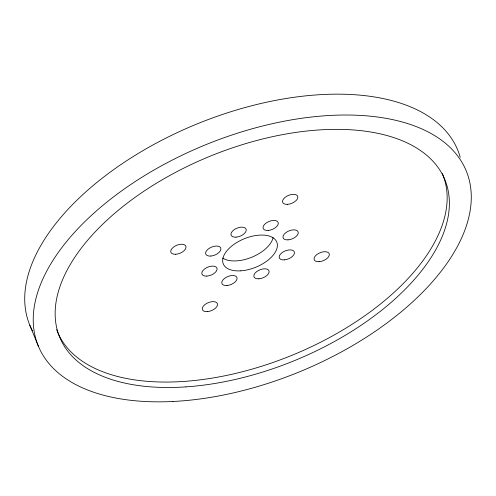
<?xml version="1.0" encoding="UTF-8"?>
<svg xmlns="http://www.w3.org/2000/svg" width="496" height="496" viewBox="0 0 496 496"><rect width="100%" height="100%" fill="white"/><g stroke="black" fill="none" stroke-linecap="round" stroke-linejoin="round"><path stroke-width="0.74" d="M29.797 325.184L38.31 346.034M273.098 237.584A28.898 15.357 -22.2 0 1 251.72 257.25A28.898 15.357 -22.2 0 1 222.729 258.087M442.308 173.476A208.072 110.571 -22.2 0 1 290.805 355.768A208.072 110.571 -22.2 0 1 56.625 329.623M32.426 330.776A231.192 122.853 -22.2 0 1 198.189 123.473A231.192 122.853 -22.2 0 1 460.214 157.269M240.82 270.828A28.898 15.357 -22.2 0 0 276.966 242.544A28.898 15.357 -22.2 0 0 232.314 245.588A28.898 15.357 -22.2 0 0 240.82 270.828M210.874 256.054A8.091 4.303 -22.2 0 0 220.751 248.037A8.091 4.303 -22.2 0 0 208.128 249.128A8.091 4.303 -22.2 0 0 210.874 256.054M206.844 276.105A8.091 4.303 -22.2 0 0 217 268.2A8.091 4.303 -22.2 0 0 204.513 269.018A8.091 4.303 -22.2 0 0 206.844 276.105M227.044 285.51A8.091 4.303 -22.2 0 0 236.927 277.493A8.091 4.303 -22.2 0 0 224.304 278.585A8.091 4.303 -22.2 0 0 227.044 285.51M258.862 278.814A8.091 4.303 -22.2 0 0 269.018 270.909A8.091 4.303 -22.2 0 0 256.531 271.727A8.091 4.303 -22.2 0 0 258.862 278.814M284.437 259.879A8.091 4.303 -22.2 0 0 294.314 251.863A8.091 4.303 -22.2 0 0 281.691 252.96A8.091 4.303 -22.2 0 0 284.437 259.879M288.015 239.866A8.091 4.303 -22.2 0 0 298.164 231.954A8.091 4.303 -22.2 0 0 285.677 232.779A8.091 4.303 -22.2 0 0 288.015 239.866M268.268 230.423A8.091 4.303 -22.2 0 0 278.144 222.406A8.091 4.303 -22.2 0 0 265.521 223.504A8.091 4.303 -22.2 0 0 268.268 230.423M235.997 237.156A8.091 4.303 -22.2 0 0 246.146 229.251A8.091 4.303 -22.2 0 0 233.659 230.07A8.091 4.303 -22.2 0 0 235.997 237.156M287.581 204.333A8.091 4.303 -22.2 0 0 297.73 196.422A8.091 4.303 -22.2 0 0 285.243 197.247A8.091 4.303 -22.2 0 0 287.581 204.333M319.083 261.714A8.091 4.303 -22.2 0 0 329.232 253.809A8.091 4.303 -22.2 0 0 316.746 254.628A8.091 4.303 -22.2 0 0 319.083 261.714M207.278 311.637A8.091 4.303 -22.2 0 0 217.428 303.726A8.091 4.303 -22.2 0 0 204.941 304.55A8.091 4.303 -22.2 0 0 207.278 311.637M175.776 254.256A8.091 4.303 -22.2 0 0 185.926 246.345A8.091 4.303 -22.2 0 0 173.439 247.169A8.091 4.303 -22.2 0 0 175.776 254.256M172.924 401.487A231.192 122.853 -22.2 0 0 468.726 178.12A231.192 122.853 -22.2 0 0 115.122 195.672A231.192 122.853 -22.2 0 0 172.924 401.487M185.919 386.88A208.072 110.571 -22.2 0 0 446.183 183.247A208.072 110.571 -22.2 0 0 124.663 205.152A208.072 110.571 -22.2 0 0 185.919 386.88"/></g></svg>
